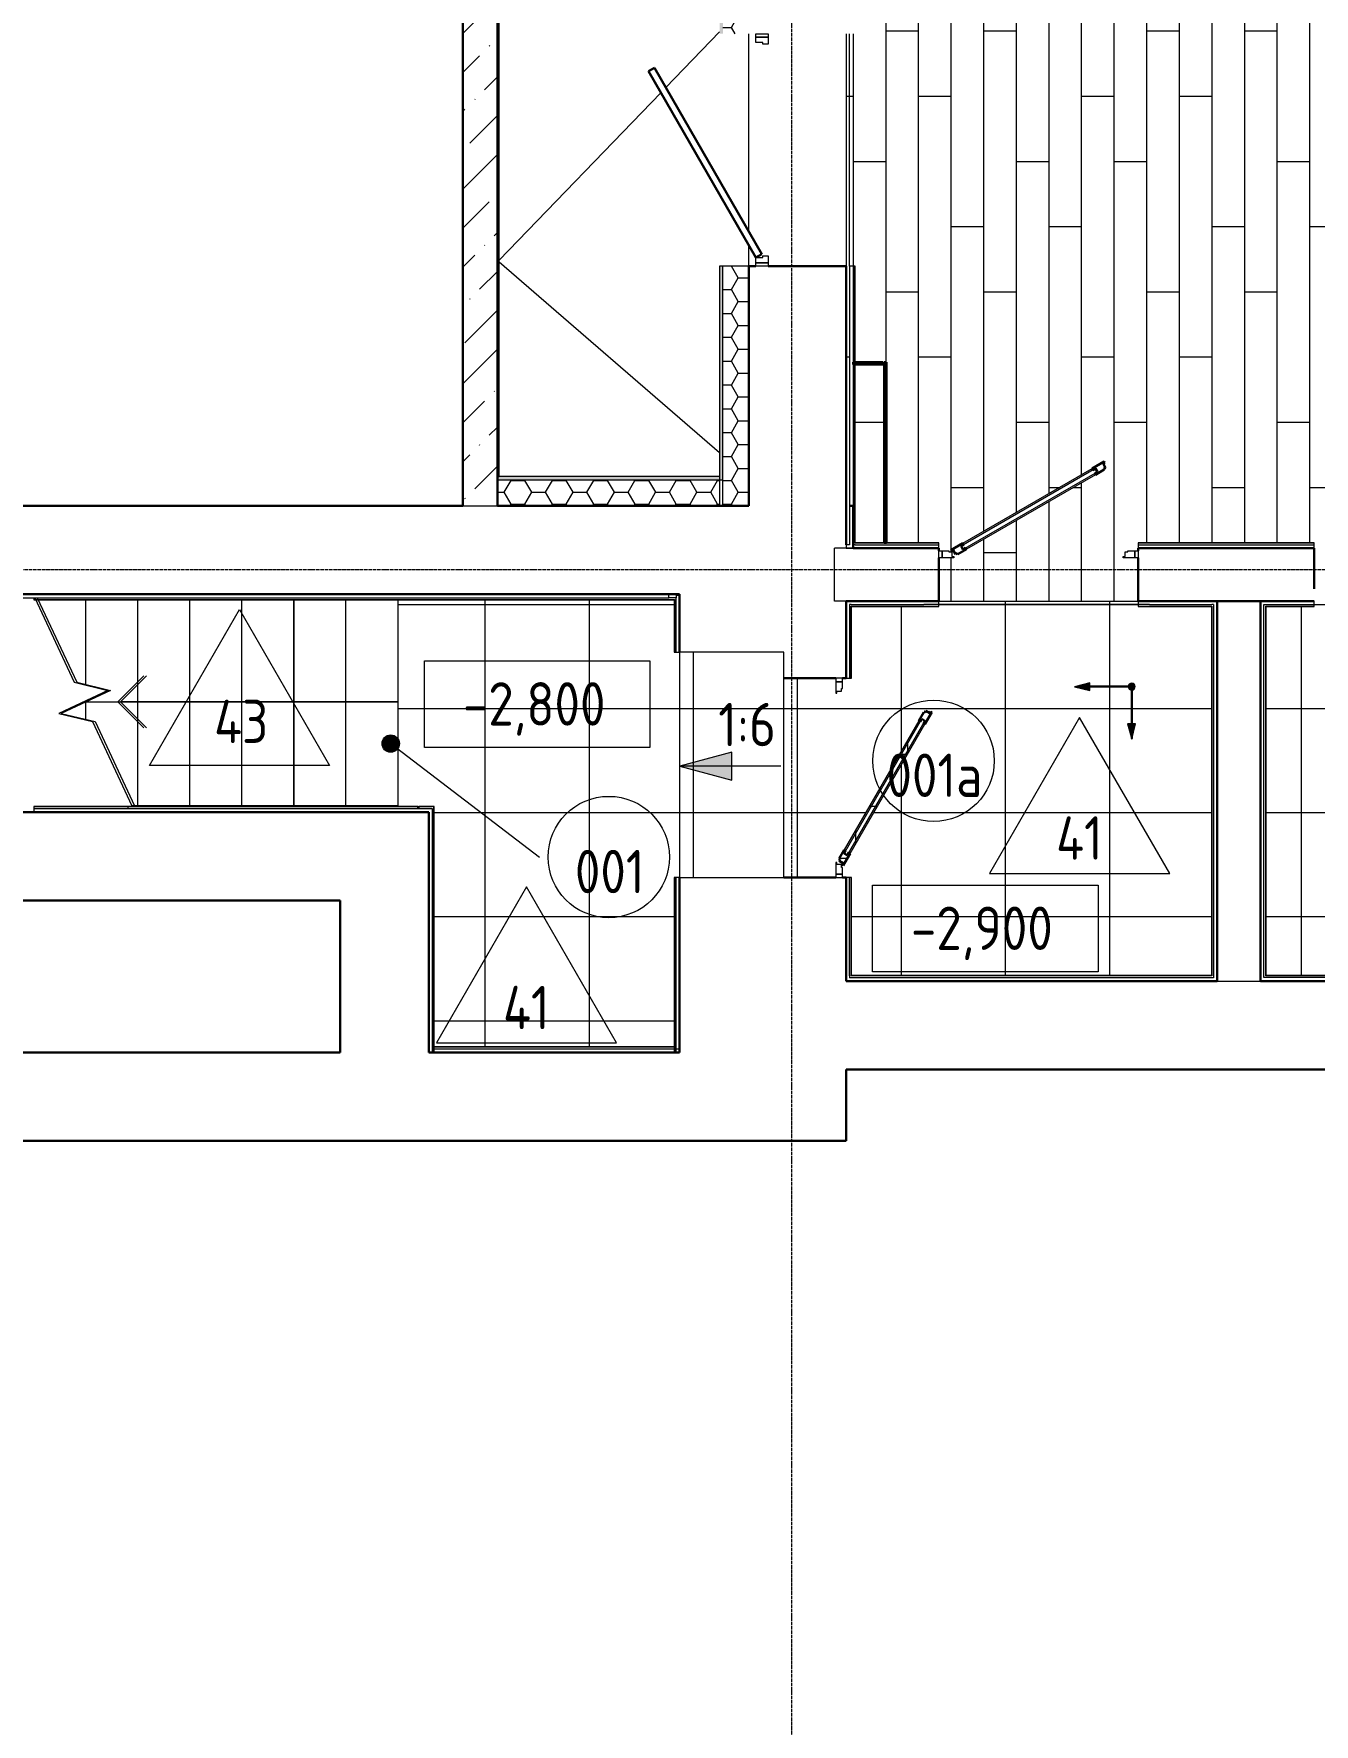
# Model space of a CAD drawing. Header units: millimetres. Extents: x -11773 to 96226, y -4908 to 46494.
# Drawn here: x 13679 to 21061, y 13587 to 23335 of the extents above; entities that cross this region are included whole.
import ezdxf

# ---------------------------------------------------------------- set-up
doc = ezdxf.new("R2010")
doc.units = ezdxf.units.MM
doc.linetypes.add('ADSK_Линия сетки', pattern=[25, 20, -2.5, 0, -2.5])
for name, color, linetype, lineweight in [('Аннотация', 7, 'Continuous', 9), ('Двери', 7, 'Continuous', 9), ('Лестницы', 7, 'Continuous', 9), ('Марки', 7, 'Continuous', 20), ('Марки помещений', 7, 'Continuous', 20), ('Оси', 7, 'Continuous', 9), ('Отметки', 7, 'Continuous', 9), ('Перекрытие', 7, 'Continuous', 18), ('Перекрытие штриховка', 7, 'Continuous', 18), ('Размеры', 7, 'Continuous', 9), ('Стены внутренние', 7, 'Continuous', 18), ('Стены наружные', 7, 'Continuous', 18), ('Стены несущие', 7, 'Continuous', 30), ('Стены отделка', 7, 'Continuous', 30), ('Стены штриховка', 7, 'Continuous', 9), ('Стрелки вверх', 7, 'Continuous', 18), ('Узлы', 7, 'Continuous', 18)]:
    doc.layers.add(name, color=color, linetype=linetype, lineweight=lineweight)
doc.layers.add('Линии', color=7, linetype='Continuous', lineweight=9, true_color=0x00a600)
doc.styles.add('GOST Common_1', font='GOST_Common.ttf', dxfattribs={"width": 0.9, "height": 250})
doc.styles.add('GOST Common_2', font='GOST_Common.ttf', dxfattribs={"width": 0.9, "height": 250})
pattern_1 = [(270, (15778.7, 18882.26), (600, 4e-14), []), (0, (15778.7, 18882.26), (0, 600), [])]
pattern_2 = [(0, (0, 0), (119.062, 68.741), [79.375, -158.75]), (120, (0, 0), (-119.06295, 68.74108), [79.375, -158.75]), (60, (0, 0), (5e-05, 137.48208), [0, -158.75, 79.375, 0])]

# ---------------------------------------------------------------- blocks, each defined once
blk = doc.blocks.new('АС_Дверь_Однопольная_Алюминиевая - 1150х2200 алюм ост EIW30 Д12л-6958117-План полов подвала')
at = {"layer": 'Двери', "true_color": 0x808080}
h = blk.add_hatch(dxfattribs=at)
h.set_pattern_fill('FP_1', color=8, style=0, pattern_type=2)
h.set_pattern_definition([(270, (-18918.77, 17882.4), (300, 2e-14), []), (0, (-18918.77, 17882.4), (0, 300), [])])
h.paths.add_polyline_path([(-380.4, -463.3), (504.8, -974.1), (508, -968.6), (498, -962.9), (511.5, -939.5), (501.5, -933.7), (504.7, -928.1), (-340.5, -440.1), (-343.7, -445.7), (-353.7, -440.1), (-367.4, -463.3), (-377.1, -457.6), (-378.5, -460)])
at = {"layer": 'Двери'}
for p, q in [((-450, -420), (-450, -460)), ((-430, -420), (-450, -420)), ((-450, -460), (-430, -460)), ((-430, -460), (-430, -420)), ((-363, -420), (-430, -420)), ((-430, -420), (-430, -460)), ((-430, -460), (-391, -460)), ((-391, -460), (-391, -453.5)), ((-391, -453.5), (-374.5, -453.5)), ((-374.5, -453.5), (-374.5, -426.5)), ((-374.5, -426.5), (-363, -426.5)), ((-363, -426.5), (-363, -420)), ((-321.1, -486.5), (-310.3, -467.9)), ((454.9, -934.5), (-321.1, -486.5)), ((-310.3, -467.9), (465.6, -915.9)), ((454.6, -899.1), (-290.2, -469.1)), ((680, -420), (613, -420)), ((613, -420), (613, -426.5)), ((613, -426.5), (624.5, -426.5)), ((624.5, -426.5), (624.5, -453.5)), ((624.5, -453.5), (641, -453.5)), ((641, -453.5), (641, -460)), ((641, -460), (680, -460)), ((700, -420), (680, -420)), ((680, -420), (680, -460)), ((680, -460), (680, -420)), ((680, -460), (700, -460)), ((700, -460), (700, -420)), ((-310.2, -503.8), (434.6, -933.8)), ((465.6, -915.9), (454.9, -934.5))]:
    blk.add_line(p, q, dxfattribs=at)
at = {"layer": 'Двери', "lineweight": 30}
for p, q in [((-377.1, -457.6), (-380.4, -463.3)), ((-380.4, -463.3), (-310.2, -503.8)), ((-367.2, -463.4), (-377.1, -457.6)), ((-353.7, -440), (-367.2, -463.4)), ((-343.7, -445.7), (-353.7, -440)), ((-340.5, -440.1), (-343.7, -445.7)), ((-290.2, -469.1), (-340.5, -440.1)), ((-310.3, -467.9), (-321.1, -486.5)), ((-321.1, -486.5), (-305.5, -495.5)), ((-294.7, -476.9), (-310.3, -467.9)), ((-290.2, -469.1), (-294.7, -476.9)), ((-305.5, -495.5), (-310.2, -503.8)), ((439.3, -925.5), (434.6, -933.8)), ((434.6, -933.8), (504.7, -974.3)), ((454.9, -934.5), (439.3, -925.5)), ((454.6, -899.1), (450.1, -906.9)), ((450.1, -906.9), (465.6, -915.9)), ((504.8, -928.1), (454.6, -899.1)), ((465.6, -915.9), (454.9, -934.5)), ((498, -962.9), (511.5, -939.5)), ((508, -968.6), (498, -962.9)), ((501.5, -933.7), (504.8, -928.1)), ((511.5, -939.5), (501.5, -933.7)), ((504.7, -974.3), (508, -968.6))]:
    blk.add_line(p, q, dxfattribs=at)
blk = doc.blocks.new('АС_Дверь_Однопольная_Алюминиевая - 1150х2200 алюм ост EIW30 Д12п-6958020-План полов подвала')
at = {"layer": 'Двери'}
for p, q in [((-450, -97.5), (-430, -97.5)), ((-450, -137.5), (-450, -97.5)), ((-430, -137.5), (-450, -137.5)), ((-430, -97.5), (-430, -137.5)), ((-430, -97.5), (-363, -97.5)), ((-430, -137.5), (-430, -97.5)), ((-391, -137.5), (-430, -137.5)), ((-391, -131), (-391, -137.5)), ((-374.5, -131), (-391, -131)), ((-374.5, -104), (-374.5, -131)), ((-363, -104), (-374.5, -104)), ((-363, -97.5), (-363, -104)), ((560.3, -145.4), (-215.6, -593.4)), ((-204.9, -612), (571.1, -164)), ((-204.6, -576.6), (540.2, -146.6)), ((560.2, -181.3), (-184.6, -611.3)), ((571.1, -164), (560.3, -145.4)), ((613, -97.5), (680, -97.5)), ((613, -104), (613, -97.5)), ((624.5, -104), (613, -104)), ((624.5, -131), (624.5, -104)), ((641, -131), (624.5, -131)), ((641, -137.5), (641, -131)), ((680, -137.5), (641, -137.5)), ((680, -97.5), (700, -97.5)), ((680, -137.5), (680, -97.5)), ((680, -97.5), (680, -137.5)), ((700, -137.5), (680, -137.5)), ((700, -97.5), (700, -137.5)), ((-215.6, -593.4), (-204.9, -612))]:
    blk.add_line(p, q, dxfattribs=at)
at = {"layer": 'Двери', "lineweight": 30}
for p, q in [((540.2, -146.6), (590.5, -117.6)), ((540.2, -146.6), (544.7, -154.4)), ((544.7, -154.4), (560.3, -145.4)), ((571.1, -164), (555.5, -173)), ((555.5, -173), (560.2, -181.3)), ((630.4, -140.8), (560.2, -181.3)), ((560.3, -145.4), (571.1, -164)), ((590.5, -117.6), (593.7, -123.2)), ((593.7, -123.2), (603.7, -117.5)), ((603.7, -117.5), (617.2, -140.9)), ((617.2, -140.9), (627.1, -135.1)), ((627.1, -135.1), (630.4, -140.8)), ((-254.8, -605.6), (-204.6, -576.6)), ((-200.1, -584.4), (-215.6, -593.4)), ((-204.6, -576.6), (-200.1, -584.4)), ((-261.5, -617), (-251.5, -611.2)), ((-248, -640.4), (-261.5, -617)), ((-258, -646.1), (-248, -640.4)), ((-254.7, -651.8), (-258, -646.1)), ((-251.5, -611.2), (-254.8, -605.6)), ((-184.6, -611.3), (-254.7, -651.8)), ((-215.6, -593.4), (-204.9, -612)), ((-204.9, -612), (-189.3, -603)), ((-189.3, -603), (-184.6, -611.3))]:
    blk.add_line(p, q, dxfattribs=at)
blk = doc.blocks.new('AC_Дверь_Однопольная_Стальная - 1340Х2200h ДН-8п-6920971-План полов подвала')
at = {"layer": 'Двери', "lineweight": 30}
for p, q in [((-620, 240), (453.9, 860)), ((473.9, 825.4), (-600, 205.4)), ((453.9, 860), (473.9, 825.4)), ((-600, 205.4), (-620, 240))]:
    blk.add_line(p, q, dxfattribs=at)
at = {"layer": 'Двери'}
for p, q in [((-670, 240), (-650, 240)), ((-670, 170), (-670, 240)), ((-650, 240), (-620, 240)), ((-650, 170), (-650, 240)), ((-650, 240), (-650, 170)), ((-620, 240), (-620, 200)), ((-620, 200), (-610, 200)), ((-610, 200), (-610, 170)), ((610, 200), (620, 200)), ((610, 170), (610, 200)), ((620, 240), (650, 240)), ((620, 200), (620, 240)), ((650, 240), (650, 170)), ((650, 240), (670, 240)), ((650, 170), (650, 240)), ((670, 240), (670, 170)), ((-650, 170), (-670, 170)), ((-610, 170), (-650, 170)), ((650, 170), (610, 170)), ((670, 170), (650, 170))]:
    blk.add_line(p, q, dxfattribs=at)
blk = doc.blocks.new('ADSK_Марка_Помещение_ОдноЗначение - Номер-159740-План полов подвала')
at = {"layer": 'Марки помещений'}
blk.add_circle((0, 0), 3.5, dxfattribs=at)
blk = doc.blocks.new('ADSK_Марка_ПерекрытиеПол - Экземпляр_Отделка пола-158379-План полов подвала')
at = {"layer": 'Марки', "color": 1, "true_color": 0xff0000}
for p, q in [((0, 9), (-5.196, 0)), ((5.196, 0), (0, 9)), ((-5.196, 0), (5.196, 0))]:
    blk.add_line(p, q, dxfattribs=at)
blk = doc.blocks.new('Высотные отметки - Рамка-12095-План полов подвала')
at = {"layer": 'Аннотация', "lineweight": 20}
for p, q in [((-6.5, 0), (-6.5, 5)), ((-6.5, 5), (6.5, 5)), ((6.5, 5), (6.5, 0)), ((6.5, 0), (-6.5, 0))]:
    blk.add_line(p, q, dxfattribs=at)

msp = doc.modelspace()

# ---------------------------------------------------------------- hatches: boundary and pattern name
at = {"layer": 'Лестницы', "true_color": 0x787878}
h = msp.add_hatch(dxfattribs=at)
h.set_pattern_fill('FP_8', color=8, style=0, pattern_type=2)
h.set_pattern_definition(pattern_1)
h.paths.add_polyline_path([(13978.675, 19381.81), (13978.675, 19482.26), (13837.065, 19416.226), (13963.675, 19385.455)])
h.paths.add_polyline_path([(13978.675, 19582.71), (13978.675, 20070.525), (13704.363, 20070.525), (13925.848, 19595.548), (13963.675, 19586.355)])
h = msp.add_hatch(dxfattribs=at)
h.set_pattern_fill('FP_8', color=8, style=0, pattern_type=2)
h.set_pattern_definition(pattern_1)
h.paths.add_polyline_path([(14263.675, 18882.26), (14278.675, 18882.26), (14278.675, 20070.525), (13978.675, 20070.525), (13978.675, 19582.71), (14120.286, 19548.294), (13978.675, 19482.26), (13978.675, 19381.81), (14031.503, 19368.971), (14258.46, 18882.26)])
h = msp.add_hatch(dxfattribs=at)
h.set_pattern_fill('FP_8', color=8, style=0, pattern_type=2)
h.set_pattern_definition(pattern_1)
h.paths.add_polyline_path([(14578.675, 18882.26), (14578.675, 20070.525), (14278.675, 20070.525), (14278.675, 18882.26)])
h = msp.add_hatch(dxfattribs=at)
h.set_pattern_fill('FP_8', color=8, style=0, pattern_type=2)
h.set_pattern_definition(pattern_1)
h.paths.add_polyline_path([(14878.675, 18882.26), (14878.675, 20070.525), (14578.675, 20070.525), (14578.675, 18882.26), (14694.912, 18882.26)])
h = msp.add_hatch(dxfattribs=at)
h.set_pattern_fill('FP_8', color=8, style=0, pattern_type=2)
h.set_pattern_definition(pattern_1)
h.paths.add_polyline_path([(15178.675, 18882.26), (15178.675, 20070.525), (14878.675, 20070.525), (14878.675, 18882.26)])
h = msp.add_hatch(dxfattribs=at)
h.set_pattern_fill('FP_8', color=8, style=0, pattern_type=2)
h.set_pattern_definition(pattern_1)
h.paths.add_polyline_path([(15446.041, 18882.26), (15478.675, 18882.26), (15478.675, 20070.525), (15178.675, 20070.525), (15178.675, 18882.26)])
h = msp.add_hatch(dxfattribs=at)
h.set_pattern_fill('FP_8', color=8, style=0, pattern_type=2)
h.set_pattern_definition(pattern_1)
h.paths.add_polyline_path([(15744.852, 18882.26), (15778.675, 18882.26), (15778.675, 20070.525), (15478.675, 20070.525), (15478.675, 18882.26)])
at = {"layer": 'Марки помещений'}
h = msp.add_hatch(color=256, dxfattribs=at)
edge = h.paths.add_edge_path()
edge.add_arc((15736.481, 19241.883), 50, 0, 360)
at = {"layer": 'Перекрытие штриховка', "lineweight": 9, "true_color": 0x787878}
h = msp.add_hatch(dxfattribs=at)
h.set_pattern_fill('FP_3', color=8, style=0, pattern_type=2)
h.set_pattern_definition([(270, (24420.32, 31623.25), (188, 1e-14), []), (0, (24420.3, 31623.25), (376, 376), [188, -1316]), (0, (24608.3, 30871.25), (376, 376), [188, -1316])])
h.paths.add_polyline_path([(30046.893, 42661.821), (30048.893, 42661.846), (30048.887, 42663.825), (30046.897, 42661.825)])
h.paths.add_polyline_path([(18414.397, 42636.946), (18412.397, 42638.921), (18412.397, 42636.942)])
h.paths.add_polyline_path([(18896.318, 20063.451), (20046.318, 20063.451), (20046.318, 20313.451), (19959.318, 20313.451), (19959.318, 20319.951), (19970.818, 20319.951), (19970.818, 20346.951), (19987.318, 20346.951), (19987.318, 20353.451), (20046.318, 20353.451), (20046.318, 20400.451), (21061.318, 20400.451), (21061.318, 20133.451), (21116.318, 20133.451), (21116.318, 20103.451), (21106.318, 20103.451), (21106.318, 20063.451), (21126.318, 20098.092), (21186.318, 20063.451), (22016.318, 20063.451), (22016.318, 20103.451), (22006.318, 20103.451), (22006.318, 20133.451), (22061.318, 20133.451), (22061.318, 20400.451), (27992.318, 20400.451), (27992.318, 20353.451), (28051.318, 20352.803), (28051.318, 20346.951), (28067.818, 20346.951), (28067.818, 20319.951), (28079.318, 20319.951), (28079.318, 20313.451), (27992.318, 20313.451), (27992.318, 20063.451), (29142.318, 20063.451), (29142.318, 20313.451), (29055.318, 20313.451), (29055.318, 20319.951), (29066.818, 20319.951), (29066.818, 20346.951), (29083.318, 20346.951), (29083.318, 20353.451), (29142.318, 20353.451), (29142.318, 20400.451), (30120.329, 20400.451), (30054.901, 40234.289), (30086.901, 40234.394), (30086.659, 40284.526), (29885.594, 40630.143), (29920.169, 40650.257), (30086.472, 40364.394), (30082.283, 41503.639), (29669.728, 40783.598), (29635.021, 40803.484), (30082.447, 41584.519), (30082.283, 41634.387), (30050.283, 41634.288), (30046.893, 42661.821), (20157.529, 42640.674), (20157.503, 42672.674), (30068.865, 42693.868), (30068.865, 42673.868), (30058.854, 42673.846), (30059.136, 42588.203), (30079.136, 42588.269), (30078.656, 42733.889), (20157.375, 42712.674), (20156.006, 43282.672), (20096.156, 43282.544), (20096.156, 43312.544), (20106.092, 43312.566), (20106.006, 43352.565), (18945.108, 43349.562), (18886.083, 43315.316), (18866.01, 43349.562), (18866.095, 43309.914), (18876.095, 43309.914), (18876.159, 43279.935), (18816.159, 43279.807), (18817.378, 42709.808), (18362.397, 42708.835), (18362.397, 42668.835), (18817.463, 42669.808), (18817.31, 42637.808), (18414.397, 42636.921), (18414.397, 24043.318), (18569.47, 24043.318), (18569.47, 42611.318), (18581.47, 42611.318), (18581.47, 24026.318), (18569.47, 24026.318), (18569.47, 24031.318), (18414.397, 24031.318), (18414.397, 23335), (18382.397, 23335), (18382.397, 42648.878), (18362.397, 42648.835), (18362.397, 20388.451), (18382.397, 20388.451), (18382.397, 21995), (18414.397, 21995), (18414.397, 21440.451), (18575.47, 21440.451), (18575.47, 21428.451), (18414.397, 21428.451), (18414.397, 20400.451), (18582.397, 20400.451), (18582.397, 21440.451), (18594.397, 21440.451), (18594.397, 20400.451), (18896.318, 20400.451), (18896.318, 20353.451), (18955.318, 20353.451), (18955.318, 20346.951), (18971.818, 20346.951), (18971.818, 20319.951), (18983.318, 20319.951), (18983.318, 20313.451), (18896.318, 20313.451), (18896.318, 20196.865)])
h.paths.add_polyline_path([(29045.979, 20333.439), (29036.02, 20339.189), (29032.77, 20333.56), (28187.61, 20821.701), (28190.758, 20827.201), (28180.82, 20832.939), (28194.32, 20856.322), (28184.36, 20862.072), (28187.61, 20867.701), (29072.688, 20356.701), (29069.438, 20351.072), (29059.409, 20356.701), (29046.049, 20333.56)])
h.paths.add_polyline_path([(18992.656, 20333.439), (18978.947, 20356.701), (18969.197, 20351.072), (18966.156, 20356.822), (19851.106, 20867.56), (19854.275, 20862.072), (19844.315, 20856.322), (19857.815, 20832.939), (19847.856, 20827.189), (19851.025, 20821.513), (19005.865, 20333.56), (19002.615, 20339.189), (18992.865, 20333.56)])
h.paths.add_polyline_path([(18412.397, 20398.451), (18414.397, 20398.451), (18414.397, 20400.451)])
h.paths.add_polyline_path([(30122.335, 20398.452), (30122.329, 20400.451), (30120.329, 20400.451), (30122.329, 20398.458)])
h.paths.add_polyline_path([(29949.188, 20426.318), (29949.188, 40026.318), (29961.188, 40026.318), (29961.188, 39632.318), (30055.455, 39632.318), (30054.901, 39620.318), (29961.188, 39620.318), (29961.188, 20426.318)])
h.paths.add_polyline_path([(18582.397, 24026.318), (18582.397, 42637.175), (18594.397, 42636.946), (18594.397, 24026.318)])
h = msp.add_hatch(dxfattribs=at)
h.set_pattern_fill('FP_7', color=8, style=0, pattern_type=2)
h.set_pattern_definition([(270, (18681.7, 18843.45), (600, 4e-14), []), (0, (18681.7, 18843.45), (0, 600), [])])
h.paths.add_polyline_path([(17308.154, 17492.941), (17370.397, 17493.505), (17370.397, 18468.78), (17402.397, 18468.797), (17402.369, 19768.78), (17370.397, 19768.798), (17370.397, 20070.525), (15778.675, 20070.525), (15778.675, 18882.26), (15748.378, 18882.26), (15748.334, 18878.815), (15988.041, 18878.815), (15988.041, 17492.941), (16001.964, 17492.941)])
h.paths.add_polyline_path([(17370.397, 20070.525), (17372.397, 20072.525), (17370.397, 20072.525)])
h.paths.add_polyline_path([(17379.36, 20082.525), (17382.397, 20082.525), (17382.397, 20096.525), (17402.397, 20096.525), (17401.573, 20102.525), (17340, 20102.525), (17340, 20082.525), (17372.397, 20082.525)])
h = msp.add_hatch(dxfattribs=at)
h.set_pattern_fill('FP_44', color=8, style=0, pattern_type=2)
h.set_pattern_definition([(270, (17481.7, 18843.45), (600, 4e-14), []), (0, (17481.7, 18843.45), (0, 600), [])])
h.paths.add_polyline_path([(20469.676, 20031.451), (20471.676, 20033.451), (20469.676, 20033.451)])
h.paths.add_polyline_path([(18394.397, 17903.572), (20469.676, 17903.572), (20469.584, 20031.451), (20046.318, 20031.451), (20046.318, 20063.451), (18896.318, 20063.451), (18896.318, 20031.451), (18394.397, 20031.451), (18394.397, 19618.712), (18342.397, 19618.712), (18342.397, 19559.766), (18335.897, 19559.766), (18335.897, 19543.266), (18308.897, 19543.266), (18308.897, 19531.766), (18302.397, 19531.766), (18302.397, 19618.766), (18002.397, 19618.766), (18002.397, 18468.766), (18302.397, 18468.766), (18302.397, 18555.766), (18308.897, 18555.766), (18308.897, 18544.266), (18335.897, 18544.266), (18335.897, 18527.766), (18342.397, 18527.766), (18342.397, 18468.766), (18394.397, 18468.712), (18394.397, 17905.926)])
h.paths.add_polyline_path([(18392.397, 17901.572), (18394.397, 17903.572), (18392.397, 17903.572)])
h.paths.add_polyline_path([(20471.676, 17901.572), (20469.676, 17903.572), (20469.676, 17901.572)])
h.paths.add_polyline_path([(18345.647, 18538.396), (18340.018, 18541.646), (18345.647, 18551.675), (18322.506, 18565.314), (18328.135, 18575.064), (18322.506, 18578.314), (18810.647, 19423.473), (18816.147, 19420.325), (18821.885, 19430.264), (18845.268, 19416.764), (18851.018, 19426.723), (18856.647, 19423.473), (18345.768, 18538.605)])
h.paths.add_polyline_path([(18394.397, 20031.451), (18394.397, 20033.451), (18392.397, 20033.451)])
h = msp.add_hatch(dxfattribs=at)
h.set_pattern_fill('FP_4', color=8, style=0, pattern_type=2)
h.set_pattern_definition([(180, (23387.14, 18843.45), (-7e-14, -600), []), (270, (23387.14, 18843.45), (600, 4e-14), [])])
h.paths.add_polyline_path([(25775.141, 17905.125), (25775.141, 19231.451), (24477.141, 19231.451), (24477.141, 19233.451), (24475.141, 19233.451), (24475.141, 20031.451), (22061.318, 20031.451), (22061.318, 20063.451), (21186.318, 20063.451), (21914.401, 19643.092), (21894.401, 19608.451), (21106.318, 20063.451), (21061.318, 20063.451), (21061.318, 20031.451), (20783.676, 20031.451), (20783.676, 17905.125), (24448.815, 17905.125)])
h.paths.add_polyline_path([(25777.141, 17903.125), (25776.083, 17905.125), (25775.141, 17905.125)])
h.paths.add_polyline_path([(20783.676, 17903.125), (20783.676, 17905.125), (20781.676, 17903.125)])
h.paths.add_polyline_path([(25775.141, 19231.451), (25777.141, 19233.451), (25775.141, 19233.451)])
h.paths.add_polyline_path([(24475.141, 20031.451), (24477.141, 20031.451), (24477.116, 20033.426)])
h.paths.add_polyline_path([(20781.676, 20031.451), (20783.676, 20031.451), (20781.676, 20033.451)])
at = {"layer": 'Размеры'}
msp.add_hatch(color=256, dxfattribs=at).paths.add_polyline_path([(17404.047, 19111.678), (17704.047, 19031.293), (17704.047, 19192.062)])
at = {"layer": 'Стены внутренние', "lineweight": 9}
h = msp.add_hatch(dxfattribs=at)
h.set_pattern_fill('FP_54', color=256, style=0, pattern_type=2)
h.set_pattern_definition([(45, (0, 0), (84.18955, 308.69595), [396.875, -79.375, 3.353, -76.022])])
h.paths.add_polyline_path([(16152.397, 20612.525), (16352.397, 20612.525), (16352.397, 29057.525), (16152.397, 29057.525), (16152.397, 22900.225)])
at = {"layer": 'Стены внутренние', "true_color": 0x0080ff}
for points in [[(18575.47, 21428.451), (18575.47, 21440.451), (18414.397, 21440.451), (18414.397, 21428.451)], [(18594.397, 20400.451), (18594.397, 21440.451), (18582.397, 21440.451), (18582.397, 20400.451)]]:
    msp.add_hatch(color=150, dxfattribs=at).paths.add_polyline_path(points)
at = {"layer": 'Стены наружные', "true_color": 0x6b6b6b}
h = msp.add_hatch(color=251, dxfattribs=at)
h.paths.add_polyline_path([(17652.397, 20762.525), (17652.397, 21995), (17632.397, 21995), (17632.397, 20762.525)])
h.paths.add_polyline_path([(17632.397, 23335), (17652.397, 23335), (17652.397, 26222.525), (17632.397, 26222.525), (17632.397, 23346.346)])
at = {"layer": 'Стены наружные', "lineweight": 9}
h = msp.add_hatch(dxfattribs=at)
h.set_pattern_fill('FP_52', color=256, style=0, pattern_type=2)
h.set_pattern_definition(pattern_2)
h.paths.add_polyline_path([(17802.397, 20612.525), (17802.397, 21995), (17652.397, 21995), (17652.397, 20612.525)])
h.paths.add_polyline_path([(17652.397, 23335), (17802.397, 23335), (17802.397, 26222.525), (17652.397, 26222.525), (17652.397, 23367.073)])
at = {"layer": 'Стены наружные', "true_color": 0x6b6b6b}
msp.add_hatch(color=251, dxfattribs=at).paths.add_polyline_path([(17402.397, 20762.525), (17632.397, 20762.525), (17632.397, 20782.525), (16352.397, 20782.525), (16352.397, 20762.525), (17340, 20762.525)])
at = {"layer": 'Стены наружные', "lineweight": 9}
h = msp.add_hatch(dxfattribs=at)
h.set_pattern_fill('FP_52', color=256, style=0, pattern_type=2)
h.set_pattern_definition(pattern_2)
h.paths.add_polyline_path([(17632.397, 20612.525), (17632.397, 20762.525), (16352.397, 20762.525), (16352.397, 20612.525), (17402.397, 20612.525)])
at = {"layer": 'Узлы', "lineweight": 9, "true_color": 0x808080}
h = msp.add_hatch(dxfattribs=at)
h.set_pattern_fill('FP_56', color=8, style=0, pattern_type=2)
h.set_pattern_definition([(0, (-1718.3, 243.45), (0, 600), []), (90, (-1718.3, 243.45), (-600, 4e-14), [])])
h.paths.add_polyline_path([(30547.29, 18430), (31147.29, 18430), (31146.736, 19730), (30547.29, 19730), (30547.29, 18442)])
h.paths.add_polyline_path([(17402.397, 18468.766), (18002.397, 18468.766), (18002.397, 19768.798), (17402.397, 19768.766), (17402.397, 18468.78)])
at = {"layer": 'Узлы', "true_color": 0xff0000}
for points in [[(19767.364, 19547.058), (19767.364, 19592.666), (19679.194, 19569.041)], [(20009.409, 19550.281), (20014.585, 19550.962), (20019.409, 19552.96), (20023.551, 19556.139), (20026.729, 19560.281), (20028.727, 19565.104), (20029.409, 19570.281), (20028.727, 19575.457), (20026.729, 19580.281), (20023.551, 19584.423), (20019.409, 19587.601), (20014.585, 19589.599), (20009.409, 19590.281), (20004.232, 19589.599), (19999.409, 19587.601), (19995.267, 19584.423), (19992.088, 19580.281), (19990.09, 19575.457), (19989.409, 19570.281), (19990.09, 19565.104), (19992.088, 19560.281), (19995.267, 19556.139), (19999.409, 19552.96), (20004.232, 19550.962)], [(20009.409, 19267.459), (20031.392, 19355.63), (19985.784, 19355.63)]]:
    msp.add_hatch(color=1, dxfattribs=at).paths.add_polyline_path(points)

# ---------------------------------------------------------------- linework, layer by layer
at = {"layer": 'Лестницы'}
for p, q in [((13683.891, 20082.26), (13910.848, 19595.548)), ((13698.891, 20082.26), (13925.848, 19595.548)), ((13978.675, 19582.71), (13978.675, 20070.525)), ((13978.675, 19582.71), (13978.675, 20070.525)), ((14278.675, 18882.26), (14278.675, 20070.525)), ((14278.675, 18882.26), (14278.675, 20070.525)), ((14578.675, 18882.26), (14578.675, 20070.525)), ((14578.675, 18882.26), (14578.675, 20070.525)), ((14878.675, 18882.26), (14878.675, 20070.525)), ((14878.675, 18882.26), (14878.675, 20070.525)), ((15178.675, 18882.26), (15178.675, 20070.525)), ((15178.675, 18882.26), (15178.675, 20070.525)), ((15478.675, 18882.26), (15478.675, 20070.525)), ((15478.675, 18882.26), (15478.675, 20070.525)), ((15778.675, 18882.26), (15778.675, 20070.525)), ((15778.675, 18882.26), (15778.675, 20070.525)), ((13910.848, 19595.548), (14105.286, 19548.294)), ((13925.848, 19595.548), (14120.286, 19548.294)), ((14105.286, 19548.294), (13822.065, 19416.226)), ((14120.286, 19548.294), (13837.065, 19416.226)), ((13963.675, 19582.71), (13963.675, 19586.355)), ((13963.675, 19582.71), (13963.675, 19586.355)), ((13822.065, 19416.226), (14016.503, 19368.971)), ((13837.065, 19416.226), (14031.503, 19368.971)), ((13963.675, 19475.265), (13963.675, 19482.26)), ((13963.675, 19475.265), (13963.675, 19482.26)), ((13978.675, 19381.81), (13978.675, 19482.26)), ((13978.675, 19381.81), (13978.675, 19482.26)), ((13963.675, 19381.81), (13963.675, 19385.455)), ((13963.675, 19381.81), (13963.675, 19385.455)), ((14016.503, 19368.971), (14243.46, 18882.26)), ((14031.503, 19368.971), (14258.46, 18882.26)), ((14258.46, 18882.26), (14243.46, 18882.26)), ((14278.675, 18882.26), (14258.46, 18882.26)), ((14578.675, 18882.26), (14278.675, 18882.26)), ((14878.675, 18882.26), (14578.675, 18882.26)), ((15178.675, 18882.26), (14878.675, 18882.26)), ((15478.675, 18882.26), (15178.675, 18882.26)), ((15778.675, 18882.26), (15478.675, 18882.26))]:
    msp.add_line(p, q, dxfattribs=at)
at = {"layer": 'Линии', "color": 1, "true_color": 0xff0000}
for p, q in [((14345.143, 19115.231), (14864.758, 20015.231)), ((14864.758, 20015.231), (15384.374, 19115.231)), ((15384.374, 19115.231), (14345.143, 19115.231))]:
    msp.add_line(p, q, dxfattribs=at)
at = {"layer": 'Линии', "color": 7}
for p, q in [((18002.397, 19768.798), (17402.397, 19768.798)), ((17402.397, 19768.798), (17402.397, 18468.766)), ((18002.397, 18468.766), (18002.397, 19768.798)), ((17402.397, 18468.766), (18002.397, 18468.766))]:
    msp.add_line(p, q, dxfattribs=at)
at = {"layer": 'Линии', "color": 1, "lineweight": 18, "true_color": 0xff0000}
for p, q in [((19767.364, 19592.666), (19679.194, 19569.041)), ((19679.194, 19569.041), (19767.364, 19547.058)), ((19767.364, 19547.058), (19767.364, 19592.666)), ((19985.784, 19355.63), (20009.409, 19267.459)), ((20031.392, 19355.63), (19985.784, 19355.63)), ((20009.409, 19267.459), (20031.392, 19355.63))]:
    msp.add_line(p, q, dxfattribs=at)
at = {"layer": 'Линии', "color": 1, "lineweight": 30, "true_color": 0xff0000}
for q in [(19709.409, 19570.281), (20009.409, 19270.281)]:
    msp.add_line((20009.409, 19570.281), q, dxfattribs=at)
at = {"layer": 'Линии', "color": 1, "lineweight": 18, "true_color": 0xff0000}
for start, end in [(0, 180), (180, 0)]:
    msp.add_arc((20009.409, 19570.281), 20, start, end, dxfattribs=at)
at = {"layer": 'Марки помещений'}
msp.add_line((15736.481, 19241.883), (16594.2, 18587.581), dxfattribs=at)
msp.add_circle((15736.481, 19241.883), 50, dxfattribs=at)
at = {"layer": 'Оси', "linetype": 'ADSK_Линия сетки'}
for p, q in [((18049.565, 4292.971), (18049.565, 44222.998)), ((-10973.221, 20245), (56115, 20245))]:
    msp.add_line(p, q, dxfattribs=at)
at = {"layer": 'Перекрытие'}
for p, q in [((17632.397, 23346.346), (17322.61, 23025.298)), ((17293.712, 22995.35), (16362.397, 22030.182)), ((16362.397, 22020.666), (17632.397, 20919.875)), ((15748.378, 18882.26), (15748.334, 18878.815))]:
    msp.add_line(p, q, dxfattribs=at)
at = {"layer": 'Размеры'}
for p, q in [((17704.047, 19192.062), (17404.047, 19111.678)), ((17404.047, 19111.678), (17704.047, 19031.293)), ((17704.047, 19031.293), (17704.047, 19192.062))]:
    msp.add_line(p, q, dxfattribs=at)
at = {"layer": 'Размеры', "lineweight": 20}
msp.add_line((17985.18, 19111.678), (17404.047, 19111.678), dxfattribs=at)
at = {"layer": 'Стены внутренние'}
for p, q in [((17802.397, 22194.282), (17802.397, 23335)), ((18362.397, 23335), (18362.397, 21995)), ((18382.397, 21995), (18382.397, 23335)), ((18402.397, 23335), (18402.397, 21995)), ((17802.397, 21995), (17802.397, 22114.282)), ((18382.397, 20388.451), (18362.397, 20388.451)), ((18362.397, 20368.451), (18402.397, 20368.451)), ((18896.318, 20063.451), (20046.318, 20063.451)), ((20046.318, 20043.451), (18896.318, 20043.451)), ((18362.397, 19618.712), (18382.397, 19618.712))]:
    msp.add_line(p, q, dxfattribs=at)
at = {"layer": 'Стены наружные'}
msp.add_line((15893.626, 18878.815), (15899.384, 18878.815), dxfattribs=at)
at = {"layer": 'Стены несущие'}
for p, q in [((16152.397, 29057.525), (16152.397, 20612.525)), ((16352.397, 20612.525), (16352.397, 29057.525)), ((17842.397, 21995), (17802.397, 21995)), ((17802.397, 21995), (17802.397, 20612.525)), ((18362.397, 21995), (17912.397, 21995)), ((18362.397, 20388.451), (18362.397, 21995)), ((18575.47, 21440.451), (18402.397, 21440.451)), ((18402.397, 21440.451), (18402.397, 21428.451)), ((18402.397, 21428.451), (18575.47, 21428.451)), ((18575.47, 21428.451), (18575.47, 21440.451)), ((18582.397, 21440.451), (18582.397, 20400.451)), ((18594.397, 21440.451), (18582.397, 21440.451)), ((18594.397, 20400.451), (18594.397, 21440.451)), ((16152.397, 20612.525), (3359.266, 20612.525)), ((17802.397, 20612.525), (16352.397, 20612.525)), ((18402.397, 20612.525), (18382.397, 20612.525)), ((18402.397, 20368.451), (18402.397, 20612.525)), ((18582.397, 20400.451), (18594.397, 20400.451)), ((18402.397, 20368.451), (18811.318, 20368.451)), ((18896.318, 20368.451), (18402.397, 20368.451)), ((18896.318, 20353.451), (18896.318, 20368.451)), ((18896.318, 20063.451), (18896.318, 20313.451)), ((21061.318, 20368.451), (20046.318, 20368.451)), ((20046.318, 20368.451), (20046.318, 20353.451)), ((20046.318, 20313.451), (20046.318, 20063.451)), ((20111.318, 20368.451), (21061.318, 20368.451)), ((21061.318, 20133.451), (21061.318, 20368.451)), ((17402.397, 20102.525), (7230, 20102.525)), ((17402.397, 20102.525), (17402.397, 19768.798)), ((18362.397, 19618.766), (18362.397, 20063.451)), ((18362.397, 20063.451), (18896.318, 20063.451)), ((20046.318, 20063.451), (21061.318, 20063.451)), ((20501.676, 20063.451), (20501.676, 17871.572)), ((20751.676, 17871.572), (20751.676, 20063.451)), ((18002.397, 19618.766), (18302.397, 19618.766)), ((18342.397, 19618.766), (18362.397, 19618.766)), ((15956.041, 18846.815), (10815, 18846.815)), ((15956.041, 17460.941), (15956.041, 18846.815)), ((17402.397, 17460.941), (17402.397, 18468.766)), ((18302.397, 18468.766), (18002.397, 18468.766)), ((18362.397, 18468.766), (18342.397, 18468.766)), ((18362.397, 17871.572), (18362.397, 18468.766)), ((10815, 18336.815), (15446.041, 18336.815)), ((15446.041, 18336.815), (15446.041, 17460.941)), ((18362.397, 17871.572), (20501.676, 17871.572)), ((30209.281, 17871.572), (20751.676, 17871.572)), ((15446.041, 17460.941), (10815, 17460.941)), ((17402.397, 17460.941), (15956.041, 17460.941)), ((18362.397, 17361.572), (30187.29, 17361.572)), ((18362.397, 16950.941), (18362.397, 17361.572)), ((10815, 16950.941), (18362.397, 16950.941))]:
    msp.add_line(p, q, dxfattribs=at)
at = {"layer": 'Стены отделка', "lineweight": 9}
for p, q in [((16362.397, 20782.525), (16362.397, 26222.525)), ((17802.397, 21995), (17632.397, 21995)), ((17632.397, 21995), (17632.397, 20612.525)), ((17652.397, 20612.525), (17652.397, 21995)), ((18382.397, 21995), (18382.397, 20388.451)), ((18414.397, 21995), (18382.397, 21995)), ((18402.397, 21995), (18402.397, 20388.451)), ((18414.397, 20400.451), (18414.397, 21995)), ((17632.397, 20782.525), (16362.397, 20782.525)), ((16352.397, 20762.525), (17652.397, 20762.525)), ((18414.397, 20388.451), (18402.397, 20388.451)), ((18896.318, 20400.451), (18414.397, 20400.451)), ((18811.318, 20388.451), (18896.318, 20388.451)), ((18896.318, 20368.451), (18896.318, 20400.451)), ((20046.318, 20400.451), (20046.318, 20368.451)), ((21061.318, 20400.451), (20046.318, 20400.451)), ((20046.318, 20388.451), (20111.318, 20388.451)), ((21061.318, 20368.451), (21061.318, 20400.451)), ((18811.318, 20368.451), (18896.318, 20368.451)), ((20046.318, 20368.451), (20111.318, 20368.451)), ((10815, 20082.525), (13678.675, 20082.525)), ((13678.675, 20082.525), (13678.675, 20070.525)), ((17340, 20082.525), (17340, 20102.525)), ((17382.397, 20082.525), (17340, 20082.525)), ((17402.397, 20096.525), (17382.397, 20096.525)), ((17382.397, 20096.525), (17382.397, 20082.525)), ((13678.675, 20070.525), (17370.397, 20070.525)), ((17370.397, 20070.525), (17370.397, 19768.798)), ((18392.397, 20043.451), (18382.397, 20043.451)), ((18394.397, 19618.712), (18394.397, 20031.451)), ((18394.397, 20031.451), (18896.318, 20031.451)), ((18896.318, 20043.451), (18811.318, 20043.451)), ((18896.318, 20031.451), (18896.318, 20063.451)), ((20046.318, 20063.451), (20046.318, 20031.451)), ((20111.318, 20043.451), (20046.318, 20043.451)), ((20046.318, 20031.451), (20469.676, 20031.451)), ((20469.676, 20031.451), (20469.676, 17903.572)), ((20481.676, 20043.451), (20471.676, 20043.451)), ((20481.676, 20043.451), (20481.676, 17891.572)), ((20771.676, 17893.125), (20771.676, 20043.451)), ((20783.676, 20031.451), (21061.318, 20031.451)), ((20783.676, 17905.125), (20783.676, 20031.451)), ((21061.318, 20031.451), (21061.318, 20063.451)), ((17370.397, 19768.798), (17382.397, 19768.798)), ((17382.397, 19768.78), (17402.397, 19768.78)), ((18382.397, 19768.766), (18382.397, 19618.712)), ((18362.397, 19618.766), (18382.397, 19618.766)), ((18382.397, 19618.712), (18394.397, 19618.712)), ((13678.675, 18878.815), (13678.675, 18846.815)), ((14222.894, 18878.815), (13678.675, 18878.815)), ((13678.675, 18866.815), (15899.384, 18866.815)), ((15893.626, 18878.815), (14220.321, 18878.815)), ((14220.321, 18878.815), (14220.321, 18866.815)), ((14220.321, 18866.815), (15893.626, 18866.815)), ((14222.894, 18866.815), (14222.894, 18878.815)), ((15893.626, 18866.815), (15893.626, 18878.815)), ((15988.041, 18878.815), (15899.384, 18878.815)), ((15899.384, 18878.815), (15899.384, 18866.815)), ((15899.384, 18866.815), (15976.041, 18866.815)), ((15988.041, 17460.941), (15988.041, 18878.815)), ((17382.397, 18468.78), (17370.397, 18468.78)), ((17370.397, 18468.78), (17370.397, 17460.941)), ((17402.397, 18468.78), (17382.397, 18468.78)), ((18382.397, 18468.744), (18362.397, 18468.744)), ((18394.397, 18468.712), (18382.397, 18468.712)), ((18394.397, 17903.572), (18394.397, 18468.712)), ((18382.397, 17901.572), (18382.397, 17891.572)), ((20481.676, 17891.572), (18382.397, 17891.572)), ((20469.676, 17903.572), (18394.397, 17903.572)), ((20751.676, 17873.125), (25807.141, 17873.125)), ((25787.141, 17893.125), (20771.676, 17893.125)), ((25775.141, 17905.125), (20783.676, 17905.125)), ((17382.397, 17492.941), (15976.041, 17492.941)), ((15976.041, 17480.941), (17402.397, 17480.941)), ((15976.041, 17480.941), (15976.041, 17460.941))]:
    msp.add_line(p, q, dxfattribs=at)
at = {"layer": 'Стены штриховка'}
for p, q in [((18412.397, 20398.451), (18412.397, 21995)), ((16352.397, 20782.525), (16362.397, 20782.525)), ((16152.397, 20612.525), (16352.397, 20612.525)), ((18362.397, 20388.451), (18362.397, 20368.451)), ((18896.318, 20398.451), (18412.397, 20398.451)), ((18414.397, 20388.451), (18811.318, 20388.451)), ((21061.318, 20398.451), (20046.318, 20398.451)), ((20111.318, 20388.451), (21061.318, 20388.451)), ((18294.696, 20063.451), (18294.696, 20368.451)), ((18402.397, 20368.451), (18294.696, 20368.451)), ((13678.675, 20082.525), (17340, 20082.525)), ((17382.397, 19768.78), (17382.397, 20082.525)), ((13678.675, 20072.525), (17372.397, 20072.525)), ((17372.397, 20072.525), (17372.397, 19768.798)), ((18362.397, 20063.451), (18294.696, 20063.451)), ((18382.397, 20043.451), (18382.397, 19768.766)), ((18392.397, 20043.451), (18811.318, 20043.451)), ((18392.397, 19618.712), (18392.397, 20033.451)), ((18392.397, 20033.451), (18896.318, 20033.451)), ((20046.318, 20033.451), (20471.676, 20033.451)), ((20111.318, 20043.451), (20471.676, 20043.451)), ((20471.676, 20033.451), (20471.676, 17901.572)), ((20771.676, 20043.451), (21061.318, 20043.451)), ((20781.676, 20033.451), (21061.318, 20033.451)), ((20781.676, 17903.125), (20781.676, 20033.451)), ((14222.894, 18876.815), (13678.675, 18876.815)), ((15893.626, 18876.815), (14220.321, 18876.815)), ((15976.041, 18876.815), (15899.384, 18876.815)), ((15976.041, 18878.815), (15976.041, 18876.815)), ((15976.041, 18866.815), (15976.041, 17480.941)), ((15986.041, 17460.941), (15986.041, 18878.815)), ((17372.397, 18468.78), (17372.397, 17460.941)), ((17382.397, 17460.941), (17382.397, 18468.78)), ((18382.397, 17901.572), (18382.397, 18468.744)), ((18392.397, 17901.572), (18392.397, 18468.712)), ((20471.676, 17901.572), (18392.397, 17901.572)), ((20501.676, 17871.572), (20751.676, 17871.572)), ((25777.141, 17903.125), (20781.676, 17903.125)), ((17382.397, 17490.941), (15976.041, 17490.941))]:
    msp.add_line(p, q, dxfattribs=at)
at = {"layer": 'Стрелки вверх'}
for p, q in [((14163.675, 19482.26), (14313.675, 19632.26)), ((14178.675, 19482.26), (14328.675, 19632.26)), ((14163.675, 19482.26), (14313.675, 19332.26)), ((14278.675, 19482.26), (14178.675, 19482.26)), ((14178.675, 19482.26), (14328.675, 19332.26)), ((14578.675, 19482.26), (14278.675, 19482.26)), ((14878.675, 19482.26), (14578.675, 19482.26)), ((15178.675, 19482.26), (14878.675, 19482.26)), ((15478.675, 19482.26), (15178.675, 19482.26)), ((15778.675, 19482.26), (15478.675, 19482.26))]:
    msp.add_line(p, q, dxfattribs=at)

# ---------------------------------------------------------------- block references
at = {"layer": 'Двери', "color": 8, "true_color": 0x7f7f7f, "rotation": 89.99999999999991}
msp.add_blockref('AC_Дверь_Однопольная_Стальная - 1340Х2200h ДН-8п-6920971-План полов подвала', (18082.397, 22665), dxfattribs=at)
at = {"layer": 'Двери'}
for name, p, rotation in [('АС_Дверь_Однопольная_Алюминиевая - 1150х2200 алюм ост EIW30 Д12п-6958020-План полов подвала', (19596.318, 20215.951), 180), ('АС_Дверь_Однопольная_Алюминиевая - 1150х2200 алюм ост EIW30 Д12л-6958117-План полов подвала', (17882.397, 18918.766), 89.9999999999999)]:
    msp.add_blockref(name, p, dxfattribs=dict(at, rotation=rotation))
at = {"layer": 'Марки', "color": 1, "true_color": 0xff0000, "xscale": 99.99999999999993, "yscale": 99.99999999999993, "zscale": 99.99999999999993}
for p in [(19708.542, 18492.734), (16519.495, 17515.315)]:
    msp.add_blockref('ADSK_Марка_ПерекрытиеПол - Экземпляр_Отделка пола-158379-План полов подвала', p, dxfattribs=at)
at = {"layer": 'Марки помещений', "xscale": 99.99999999999993, "yscale": 99.99999999999993, "zscale": 99.99999999999993}
for p in [(18866.584, 19142.475), (16994.2, 18587.581)]:
    msp.add_blockref('ADSK_Марка_Помещение_ОдноЗначение - Номер-159740-План полов подвала', p, dxfattribs=at)
at = {"layer": 'Отметки', "lineweight": 20, "xscale": 99.99999999999993, "yscale": 99.99999999999993, "zscale": 99.99999999999993}
for p in [(16581.501, 19218.939), (19164.897, 17925.138)]:
    msp.add_blockref('Высотные отметки - Рамка-12095-План полов подвала', p, dxfattribs=at)

# ---------------------------------------------------------------- texts
at = {"layer": 'Марки', "color": 1, "lineweight": 9, "true_color": 0xff0000, "char_height": 250, "attachment_point": 5, "line_spacing_factor": 1.022766, "style": 'GOST Common_2'}
for s, insert, width in [('\\pxqc,t4.572,9.144,13.716,18.288,22.86,27.432,32.004,36.576,41.148,45.72,50.292,54.864,59.436,64.008,68.58,73.152,77.724,82.296,86.868,91.44,96.012,100.584,105.156,109.728,114.3,118.872,123.444,128.016,132.588,137.16,141.732,146.304;{43}', (14874.218, 19369.853), 345.6), ('\\pxqc,t1.44,2.88,4.32,5.76,7.2,8.64,10.08,11.52,12.96,14.4,15.84,17.28,18.72,20.16,21.6,23.04,24.48,25.92,27.36,28.8,30.24,31.68,33.12,34.56,36,37.44,38.88,40.32,41.76,43.2,44.64,46.08;{41}', (19707.51, 18697.159), 297.9), ('\\pxqc,t1.44,2.88,4.32,5.76,7.2,8.64,10.08,11.52,12.96,14.4,15.84,17.28,18.72,20.16,21.6,23.04,24.48,25.92,27.36,28.8,30.24,31.68,33.12,34.56,36,37.44,38.88,40.32,41.76,43.2,44.64,46.08;{41}', (16518.463, 17719.74), 297.9)]:
    msp.add_mtext(s, dxfattribs=dict(at, insert=insert, width=width))
at = {"layer": 'Марки помещений', "lineweight": 9, "char_height": 250, "attachment_point": 5, "line_spacing_factor": 1.022766, "style": 'GOST Common_2'}
for s, insert, width in [('\\pxqc,t1.8,3.6,5.4,7.2,9,10.8,12.6,14.4,16.2,18,19.8,21.6,23.4,25.2,27,28.8,30.6,32.4,34.2,36,37.8,39.6,41.4,43.2,45,46.8,48.6,50.4,52.2,54,55.8,57.6;{001а}', (18871.527, 19058.893), 619.2), ('\\pxqc,t1.8,3.6,5.4,7.2,9,10.8,12.6,14.4,16.2,18,19.8,21.6,23.4,25.2,27,28.8,30.6,32.4,34.2,36,37.8,39.6,41.4,43.2,45,46.8,48.6,50.4,52.2,54,55.8,57.6;{001}', (16999.143, 18504), 441)]:
    msp.add_mtext(s, dxfattribs=dict(at, insert=insert, width=width))
at = {"layer": 'Отметки', "lineweight": 20, "char_height": 250, "width": 1028.82257, "attachment_point": 1, "line_spacing_factor": 1.022761, "style": 'GOST Common_1'}
for s, insert in [('-2,800', (16152.825, 19595.646)), ('-2,900', (18736.221, 18301.845))]:
    msp.add_mtext(s, dxfattribs=dict(at, insert=insert))
at = {"layer": 'Размеры', "lineweight": 20, "insert": (17625.258, 19476.634), "char_height": 250, "width": 404.28805, "attachment_point": 1, "line_spacing_factor": 1.022761, "style": 'GOST Common_1'}
msp.add_mtext('1:6', dxfattribs=at)

doc.saveas('drawing.dxf')
